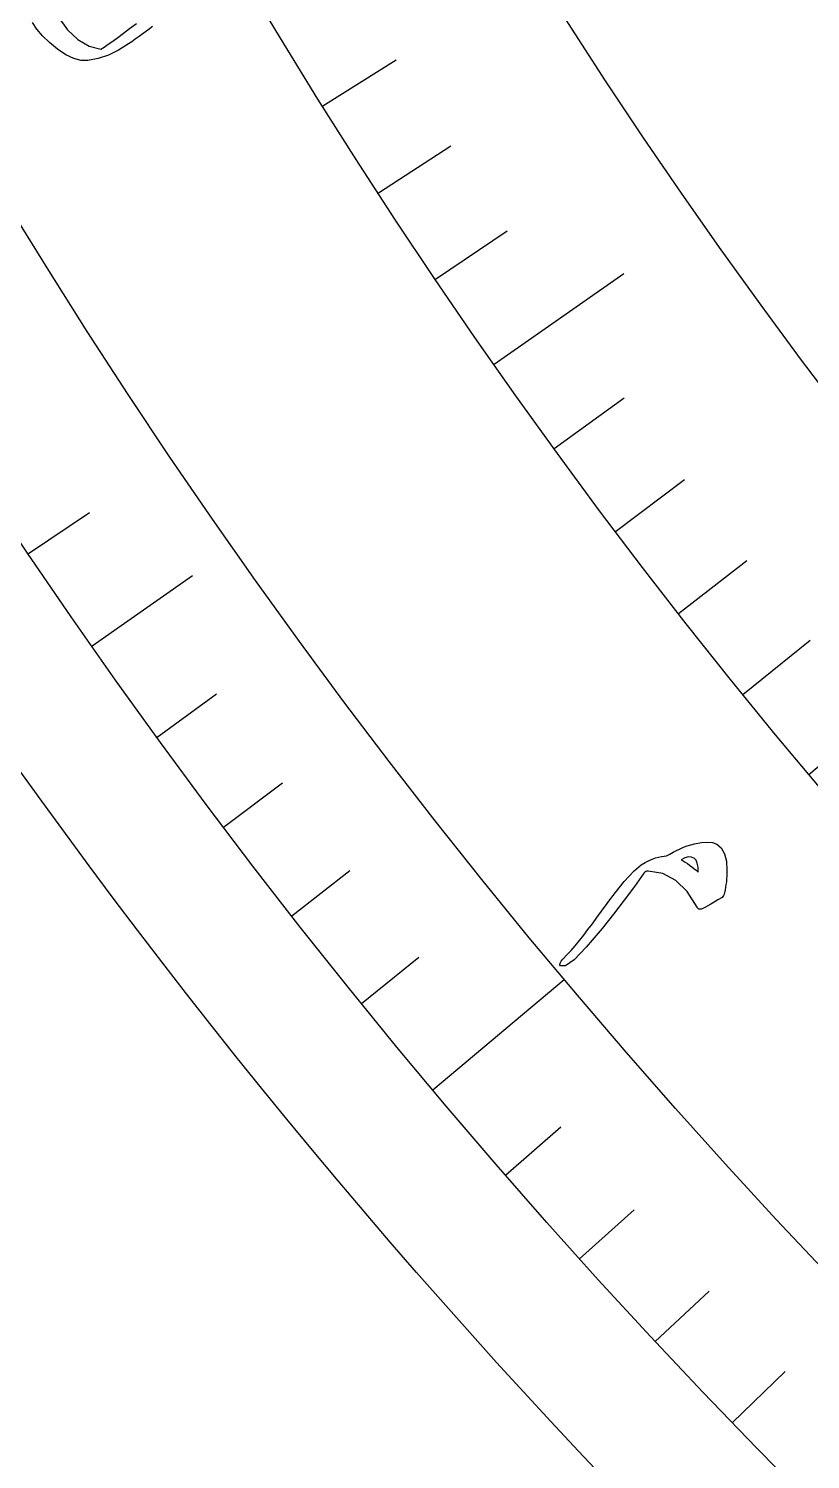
# Model space of a CAD drawing. Header units: millimetres. Extents: x -65 to 65, y -65 to 84.
# Drawn here: x -52.81 to -45.05, y -44.61 to -30.41 of the extents above; entities that cross this region are included whole.
import ezdxf

# ---------------------------------------------------------------- set-up
doc = ezdxf.new("R2010")
doc.units = ezdxf.units.MM
for name, color, linetype in [('CUT_OUTER', 1, 'Continuous'), ('ENGRAVE', 7, 'Continuous'), ('ENGRAVE_FINE', 8, 'Continuous'), ('TEXT', 5, 'Continuous')]:
    doc.layers.add(name, color=color, linetype=linetype)

msp = doc.modelspace()

# ---------------------------------------------------------------- linework, layer by layer
at = {"layer": 'CUT_OUTER'}
msp.add_lwpolyline([(-47.0761, -44.8201), (-47.3502, -44.5304), (-47.6225, -44.2391), (-47.8931, -43.946), (-48.1618, -43.6513), (-48.4288, -43.355), (-48.6939, -43.057), (-48.9571, -42.7574), (-49.2186, -42.4562), (-49.4782, -42.1534), (-49.7359, -41.8491), (-49.9917, -41.5431), (-50.2457, -41.2356), (-50.4978, -40.9265), (-50.7479, -40.6159), (-50.9962, -40.3037), (-51.2425, -39.9901), (-51.4869, -39.6749), (-51.7294, -39.3582), (-51.9699, -39.0401), (-52.2085, -38.7205), (-52.4451, -38.3994), (-52.6797, -38.0769), (-52.9124, -37.7529)], dxfattribs=at)
at = {"layer": 'ENGRAVE'}
for points in [[(-48.1866, -33.7406), (-46.8981, -32.8384)], [(-52.18, -36.5368), (-51.1816, -35.8378)], [(-45.0626, -37.812), (-43.4194, -36.4332)], [(-48.797, -40.9456), (-47.49, -39.8488)]]:
    msp.add_lwpolyline(points, dxfattribs=at)
for radius in [63.7, 63.7, 61.9938, 58.825, 58.825, 56.3225, 51.675, 51.675, 48.945]:
    msp.add_circle((0, 0), radius, dxfattribs=at)
at = {"layer": 'ENGRAVE_FINE'}
for points in [[(-49.8864, -31.1725), (-49.1588, -30.7178)], [(-49.3348, -32.0384), (-48.6152, -31.5711)], [(-48.7681, -32.8945), (-48.0568, -32.4147)], [(-47.5904, -34.5765), (-46.8963, -34.0721)], [(-46.9797, -35.4018), (-46.2945, -34.8854)], [(-52.8097, -35.6206), (-52.2035, -35.2117)], [(-46.3547, -36.2163), (-45.6786, -35.688)], [(-45.7156, -37.0198), (-45.0488, -36.4798)], [(-51.5344, -37.4419), (-50.9428, -37.0121)], [(-50.8731, -38.3356), (-50.2891, -37.8955)], [(-50.1963, -39.2176), (-49.6201, -38.7674)], [(-49.5042, -40.0877), (-48.9359, -39.6275)], [(-48.075, -41.791), (-47.5231, -41.3112)], [(-47.3383, -42.6236), (-46.7949, -42.1343)], [(-46.5872, -43.4433), (-46.0524, -42.9446)], [(-45.8219, -44.2497), (-45.2959, -43.7418)]]:
    msp.add_lwpolyline(points, dxfattribs=at)
at = {"layer": 'TEXT'}
for points in [[(-51.5806, -30.3876), (-51.6273, -30.423), (-51.6711, -30.4555), (-51.7121, -30.4853), (-51.7502, -30.5127), (-51.7856, -30.5375), (-51.8182, -30.5599), (-51.9171, -30.6218), (-52.0171, -30.6697), (-52.1183, -30.7036), (-52.2207, -30.7233), (-52.2877, -30.7231), (-52.3603, -30.7046), (-52.4386, -30.6677), (-52.5224, -30.6123), (-52.6034, -30.5464), (-52.6719, -30.4799), (-52.728, -30.4131), (-52.7716, -30.3459)], [(-52.5169, -30.2893), (-52.4223, -30.4185), (-52.3199, -30.5155), (-52.2099, -30.5801), (-52.0925, -30.6123), (-52.058, -30.59), (-52.0183, -30.563), (-51.9733, -30.5313), (-51.923, -30.4951), (-51.8674, -30.454), (-51.8064, -30.4079), (-51.74, -30.3568)]]:
    msp.add_lwpolyline(points, dxfattribs=at)
for points in [[(-46.4749, -38.6222), (-46.442, -38.6032), (-46.4085, -38.585), (-46.3745, -38.5677), (-46.34, -38.5513), (-46.3049, -38.5361), (-46.2694, -38.5227), (-46.2334, -38.511), (-46.197, -38.5009), (-46.127, -38.4875), (-46.0668, -38.4837), (-46.0165, -38.4897), (-45.9761, -38.5053), (-45.9312, -38.5431), (-45.8993, -38.5995), (-45.8805, -38.6745), (-45.8746, -38.7682), (-45.8748, -38.7956), (-45.8759, -38.823), (-45.8778, -38.8503), (-45.8805, -38.8775), (-45.8839, -38.9048), (-45.888, -38.9322), (-45.8927, -38.9598), (-45.898, -38.9876), (-45.9018, -39.0028), (-45.9073, -39.0156), (-45.9145, -39.0259), (-45.9234, -39.0339), (-45.965, -39.0589), (-46.0024, -39.081), (-46.0355, -39.1002), (-46.0643, -39.1165), (-46.0883, -39.1298), (-46.1072, -39.1399), (-46.121, -39.1467), (-46.1295, -39.1503), (-46.1423, -39.152), (-46.1533, -39.1496), (-46.1624, -39.1428), (-46.1698, -39.1319), (-46.2681, -38.976), (-46.3816, -38.8642), (-46.5107, -38.7963), (-46.6555, -38.7723), (-46.6696, -38.7738), (-46.6815, -38.7778), (-46.6914, -38.7842), (-46.6992, -38.7932), (-46.7942, -38.9265), (-46.8951, -39.0626), (-47.002, -39.2017), (-47.1148, -39.3437), (-47.2715, -39.5288), (-47.3925, -39.6523), (-47.4779, -39.714), (-47.5279, -39.7137), (-47.534, -39.7018), (-47.5321, -39.6866), (-47.5222, -39.6683), (-47.5042, -39.6468), (-47.4638, -39.6054), (-47.4229, -39.5609), (-47.3816, -39.5133), (-47.3397, -39.4627), (-47.2974, -39.4092), (-47.2544, -39.3533), (-47.2107, -39.2949), (-47.1664, -39.2341), (-47.0174, -39.0306), (-46.894, -38.8756), (-46.7966, -38.7689), (-46.7252, -38.7104), (-46.6879, -38.6881), (-46.6521, -38.6693), (-46.6179, -38.6539), (-46.5853, -38.6419), (-46.5545, -38.6329), (-46.5258, -38.6266), (-46.4993, -38.6231), (-46.4749, -38.6222)], [(-46.3299, -38.6606), (-46.309, -38.6715), (-46.288, -38.6838), (-46.2667, -38.6974), (-46.2453, -38.7124), (-46.2237, -38.7286), (-46.2022, -38.746), (-46.1806, -38.7645), (-46.159, -38.7841), (-46.1615, -38.7331), (-46.1686, -38.6933), (-46.1804, -38.6648), (-46.197, -38.6475), (-46.2259, -38.6346), (-46.2577, -38.6325), (-46.2924, -38.6412), (-46.3299, -38.6606)]]:
    msp.add_lwpolyline(points, close=True, dxfattribs=at)

doc.saveas('drawing.dxf')
